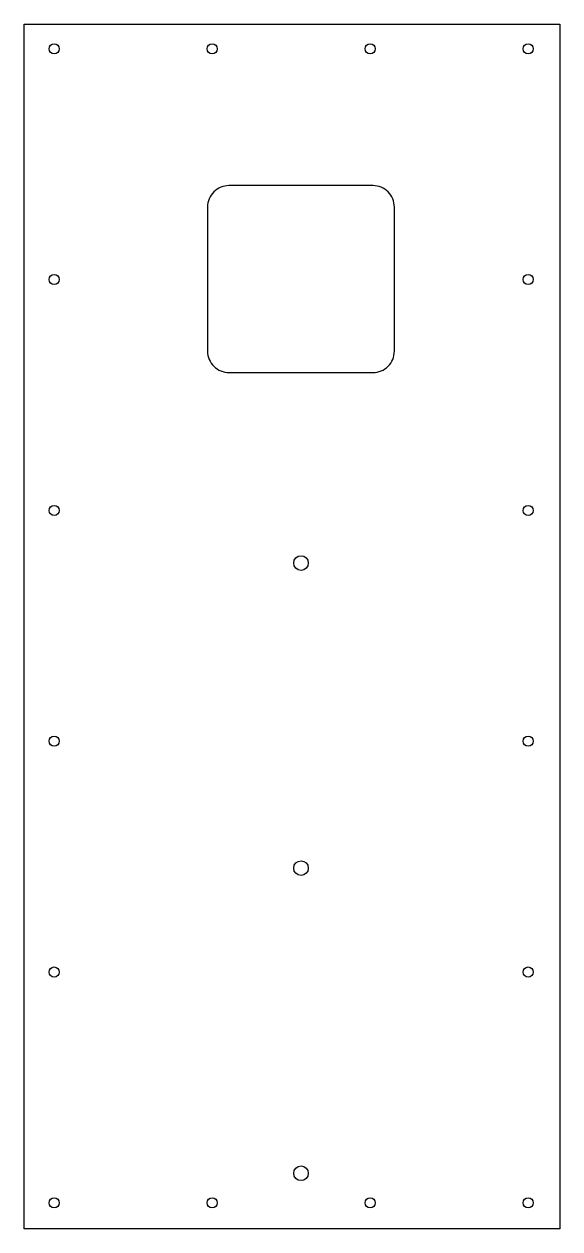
# Model space of a CAD drawing. Header units: millimetres. Extents: x -123 to 115, y -10 to 525.
import ezdxf

# ---------------------------------------------------------------- set-up
doc = ezdxf.new("R2010")
doc.units = ezdxf.units.MM
doc.layers.get('0').update_dxf_attribs({"linetype": 'CONTINUOUS'})

msp = doc.modelspace()

# ---------------------------------------------------------------- linework, layer by layer
msp.add_lwpolyline([(115, -10.19), (-123, -10.19), (-123, 524.81), (115, 524.81)], close=True)
msp.add_lwpolyline([(41.48, 379.57), (41.48, 443.57, 0.414214), (31.98, 453.07), (-32.02, 453.07, 0.414214), (-41.52, 443.57), (-41.52, 379.57, 0.414214), (-32.02, 370.07), (31.98, 370.07, 0.414214)], format="xyb", close=True)
for centre, radius in [((-109.62, 513.86), 2.25), ((-39.46, 513.86), 2.25), ((30.71, 513.86), 2.25), ((100.88, 513.86), 2.25), ((-109.62, 411.36), 2.25), ((100.88, 411.36), 2.25), ((-109.62, 308.86), 2.25), ((100.88, 308.86), 2.25), ((0, 285.5), 3.25), ((-109.62, 206.36), 2.25), ((100.88, 206.36), 2.25), ((0, 150), 3.25), ((-109.62, 103.86), 2.25), ((100.88, 103.86), 2.25), ((0, 14.5), 3.25), ((-109.62, 1.36), 2.25), ((-39.46, 1.36), 2.25), ((30.71, 1.36), 2.25), ((100.88, 1.36), 2.25)]:
    msp.add_circle(centre, radius)

doc.saveas('drawing.dxf')
